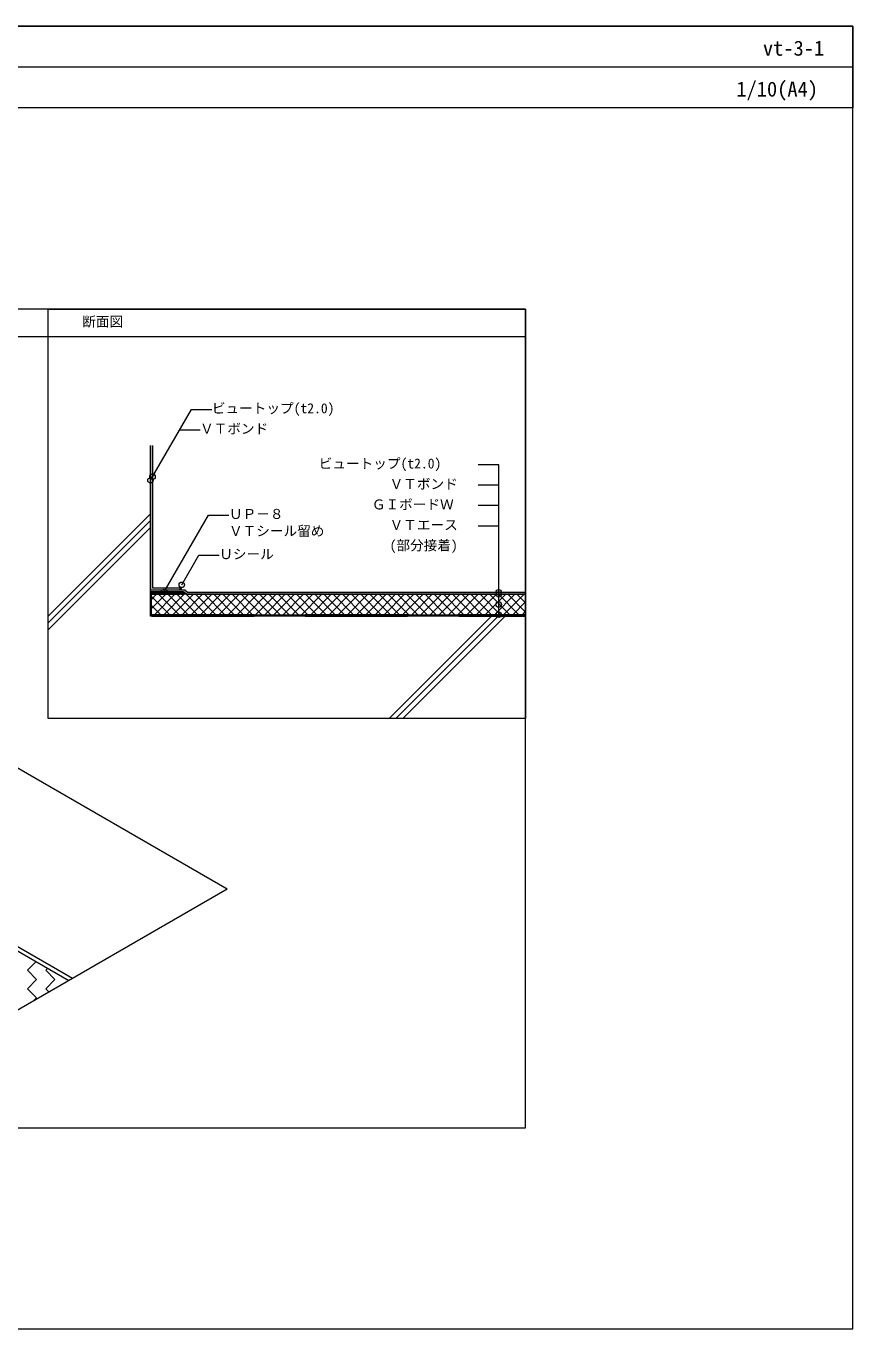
# Model space of a CAD drawing. Units: millimetres, scale not verified. Extents: x -1380 to 1380, y -955 to 955.
# Drawn here: x 168 to 1380, y -955 to 955 of the extents above; entities that cross this region are included whole.
import ezdxf
from ezdxf.enums import TextEntityAlignment as Align

# ---------------------------------------------------------------- set-up
doc = ezdxf.new("R2010")
doc.units = ezdxf.units.MM
doc.header["$LTSCALE"] = 3
for name, color, linetype, lineweight in [('0-0_0', 7, 'Continuous', 9), ('0-1_WAKU', 7, 'Continuous', 18), ('0-3_KUTAI', 3, 'Continuous', 18), ('0-4_BOUSUI', 1, 'Continuous', 18), ('0-5_MOJI', 7, 'Continuous', 18), ('0-6_HATCH', 9, 'Continuous', 18), ('0-8_KANAMONO', 4, 'Continuous', 18)]:
    doc.layers.add(name, color=color, linetype=linetype, lineweight=lineweight)
doc.styles.add('ＭＳ ゴシック', font='')
doc.styles.get('ＭＳ ゴシック').set_extended_font_data('MS Gothic')

msp = doc.modelspace()

# ---------------------------------------------------------------- linework, layer by layer
at = {"layer": '0-0_0', "lineweight": 18}
for p, q in [((-1380, 895), (1380, 895)), ((-900, 500), (900, 500))]:
    msp.add_line(p, q, dxfattribs=at)
at = {"layer": '0-0_0'}
for p in [(-57.18, -10), (-57.18, -610)]:
    msp.add_line(p, (462.436, -310), dxfattribs=at)
at = {"layer": '0-0_0', "lineweight": 18}
msp.add_lwpolyline([(-900, -660), (900, -660), (900, 540), (-900, 540)], close=True, dxfattribs=at)
at = {"layer": '0-1_WAKU'}
for points in [[(1380, 835), (-1380, 835), (-1380, 955), (1380, 955)], [(-1380, -955), (1380, -955), (1380, 955), (-1380, 955)], [(200, 540), (900, 540), (900, -60), (200, -60)]]:
    msp.add_lwpolyline(points, close=True, dxfattribs=at)
at = {"layer": '0-3_KUTAI'}
msp.add_lwpolyline([(900, 90), (350, 90), (350, 340)], dxfattribs=at)
at = {"layer": '0-4_BOUSUI'}
for p, q in [((393, 131.5), (393, 128.5)), ((393, 128.5), (396, 128.5))]:
    msp.add_line(p, q, dxfattribs=at)
for points in [[(350, 340), (350, 128.5), (393, 128.5)], [(353, 340), (353, 131.5), (393, 131.5)], [(350, 128.5), (400.377, 128.5), (404.377, 125), (900, 125)], [(350, 125.5), (399.25, 125.5), (403.25, 122), (900, 122)], [(900, 122), (351.1, 122), (351.1, 92), (900, 92)], [(727, 92), (577, 92), (577, 90), (727, 90)], [(900, 92), (802, 92), (802, 90), (900, 90)], [(-341.409, -100.9), (-254.807, -150.9), (-244.414, -163.9), (235.537, -441)], [(-341.409, -106.9), (-254.807, -156.9), (-254.807, -163.9), (230.341, -444)]]:
    msp.add_lwpolyline(points, dxfattribs=at)
for points in [[(352.675, 122), (393.675, 122), (393.675, 124.4), (352.675, 124.4)], [(352, 90), (502, 90), (502, 92), (352, 92)]]:
    msp.add_lwpolyline(points, close=True, dxfattribs=at)
msp.add_arc((393, 128.5), 3, 0, 90, dxfattribs=at)
at = {"layer": '0-5_MOJI'}
for p, q in [((392.679, 362.972), (422.679, 362.972)), ((860.571, 312), (830.571, 312)), ((860.571, 92), (860.571, 312)), ((860.571, 282), (830.571, 282)), ((860.571, 252), (830.571, 252)), ((370.11, 125.5), (435.11, 238.083)), ((435.11, 238.083), (465.11, 238.083)), ((860.571, 222), (830.571, 222)), ((395.879, 135.864), (420.879, 179.165)), ((420.879, 179.165), (450.879, 179.165))]:
    msp.add_line(p, q, dxfattribs=at)
msp.add_lwpolyline([(350, 289.049), (410, 392.972), (440, 392.972)], dxfattribs=at)
for centre in [(350, 289.049), (353, 294.245), (395.879, 135.864), (370.125, 125.5), (860.571, 125), (860.571, 122), (860.571, 107), (860.571, 92)]:
    msp.add_circle(centre, 4, dxfattribs=at)
at = {"layer": '0-6_HATCH'}
for p, q in [((200, 90), (350, 240)), ((200, 80), (350, 230)), ((200, 70), (350, 220)), ((351.1, 114.076), (359.023, 122)), ((351.1, 100.606), (372.494, 122)), ((378.477, 92), (351.1, 119.377)), ((352.735, 122), (352.675, 122.06)), ((353.432, 122), (355.832, 124.4)), ((357.225, 122), (354.825, 124.4)), ((355.964, 92), (385.964, 122)), ((357.922, 122), (360.322, 124.4)), ((361.716, 122), (359.316, 124.4)), ((391.948, 92), (361.948, 122)), ((362.412, 122), (364.812, 124.4)), ((366.206, 122), (363.806, 124.4)), ((366.902, 122), (369.302, 124.4)), ((370.696, 122), (368.296, 124.4)), ((369.435, 92), (399.435, 122)), ((371.392, 122), (373.792, 124.4)), ((375.186, 122), (372.786, 124.4)), ((405.418, 92), (375.418, 122)), ((375.883, 122), (378.283, 124.4)), ((379.676, 122), (377.276, 124.4)), ((380.373, 122), (382.773, 124.4)), ((384.166, 122), (381.766, 124.4)), ((382.905, 92), (412.905, 122)), ((384.863, 122), (387.263, 124.4)), ((388.656, 122), (386.256, 124.4)), ((418.889, 92), (388.889, 122)), ((389.353, 122), (391.753, 124.4)), ((393.146, 122), (390.746, 124.4)), ((393, 130.689), (393.722, 131.412)), ((393, 129.791), (394.375, 131.166)), ((395.333, 128.5), (393, 130.833)), ((393, 128.893), (394.915, 130.809)), ((394.435, 128.5), (393, 129.935)), ((393.537, 128.5), (393, 129.037)), ((395.99, 128.741), (393.241, 131.49)), ((393.505, 128.5), (395.359, 130.354)), ((394.403, 128.5), (395.703, 129.801)), ((395.552, 130.077), (394.577, 131.052)), ((395.301, 128.5), (395.933, 129.132)), ((396.375, 92), (426.375, 122)), ((432.359, 92), (402.359, 122)), ((409.846, 92), (439.846, 122)), ((445.829, 92), (415.829, 122)), ((423.316, 92), (453.316, 122)), ((459.3, 92), (429.3, 122)), ((436.787, 92), (466.787, 122)), ((472.77, 92), (442.77, 122)), ((450.257, 92), (480.257, 122)), ((486.24, 92), (456.24, 122)), ((463.727, 92), (493.727, 122)), ((499.711, 92), (469.711, 122)), ((477.198, 92), (507.198, 122)), ((513.181, 92), (483.181, 122)), ((490.668, 92), (520.668, 122)), ((526.652, 92), (496.652, 122)), ((504.138, 92), (534.138, 122)), ((540.122, 92), (510.122, 122)), ((517.609, 92), (547.609, 122)), ((553.592, 92), (523.592, 122)), ((531.079, 92), (561.079, 122)), ((567.063, 92), (537.063, 122)), ((544.55, 92), (574.55, 122)), ((580.533, 92), (550.533, 122)), ((558.02, 92), (588.02, 122)), ((594.004, 92), (564.004, 122)), ((571.49, 92), (601.49, 122)), ((607.474, 92), (577.474, 122)), ((584.961, 92), (614.961, 122)), ((620.944, 92), (590.944, 122)), ((598.431, 92), (628.431, 122)), ((634.415, 92), (604.415, 122)), ((611.902, 92), (641.902, 122)), ((647.885, 92), (617.885, 122)), ((625.372, 92), (655.372, 122)), ((661.355, 92), (631.355, 122)), ((638.842, 92), (668.842, 122)), ((674.826, 92), (644.826, 122)), ((652.313, 92), (682.313, 122)), ((688.296, 92), (658.296, 122)), ((665.783, 92), (695.783, 122)), ((701.767, 92), (671.767, 122)), ((679.253, 92), (709.253, 122)), ((715.237, 92), (685.237, 122)), ((692.724, 92), (722.724, 122)), ((728.707, 92), (698.707, 122)), ((706.194, 92), (736.194, 122)), ((742.178, 92), (712.178, 122)), ((719.665, 92), (749.665, 122)), ((755.648, 92), (725.648, 122)), ((733.135, 92), (763.135, 122)), ((769.119, 92), (739.119, 122)), ((746.605, 92), (776.605, 122)), ((782.589, 92), (752.589, 122)), ((760.076, 92), (790.076, 122)), ((796.059, 92), (766.059, 122)), ((773.546, 92), (803.546, 122)), ((809.53, 92), (779.53, 122)), ((787.017, 92), (817.017, 122)), ((823, 92), (793, 122)), ((800.487, 92), (830.487, 122)), ((836.47, 92), (806.47, 122)), ((813.957, 92), (843.957, 122)), ((849.941, 92), (819.941, 122)), ((827.428, 92), (857.428, 122)), ((863.411, 92), (833.411, 122)), ((840.898, 92), (870.898, 122)), ((876.882, 92), (846.882, 122)), ((854.368, 92), (884.368, 122)), ((890.352, 92), (860.352, 122)), ((867.839, 92), (897.839, 122)), ((900, 95.822), (873.822, 122)), ((900, 109.293), (887.293, 122)), ((365.007, 92), (351.1, 105.907)), ((881.309, 92), (900, 110.691)), ((894.78, 92), (900, 97.22)), ((351.537, 92), (351.1, 92.437)), ((700, -60), (850, 90)), ((710, -60), (860, 90)), ((720, -60), (870, 90)), ((169.505, -429.244), (182.418, -416.332)), ((182.976, -442.714), (169.505, -429.244)), ((196.446, -429.244), (199.497, -426.193)), ((209.916, -442.714), (196.446, -429.244)), ((169.505, -456.185), (182.976, -442.714)), ((182.976, -469.655), (169.505, -456.185)), ((196.446, -456.185), (209.916, -442.714)), ((201.128, -460.866), (196.446, -456.185)), ((178.974, -473.656), (182.976, -469.655))]:
    msp.add_line(p, q, dxfattribs=at)
at = {"layer": '0-8_KANAMONO'}
msp.add_line((398.25, 125.5), (351, 125.5), dxfattribs=at)
for points in [[(350, 124.5), (350, 110.5), (351.1, 110.5), (351.1, 124.4), (398.25, 124.4)], [(398.25, 123.1), (395, 123.1), (395, 122), (398.25, 122)]]:
    msp.add_lwpolyline(points, dxfattribs=at)
for centre, radius, start, end in [((351, 124.5), 1, 90, 180), ((398.25, 123.75), 1.75, 270, 90), ((398.25, 123.75), 0.65, 270, 90)]:
    msp.add_arc(centre, radius, start, end, dxfattribs=at)

# ---------------------------------------------------------------- texts
at = {"layer": '0-1_WAKU', "style": 'ＭＳ ゴシック'}
for s, p in [('vt-3-1', (1248.046, 905)), ('1/10(A4)', (1209.061, 845))]:
    msp.add_text(s, height=21.99, dxfattribs=at).set_placement(p, align=Align.BOTTOM_LEFT)
at = {"layer": '0-5_MOJI', "style": 'ＭＳ ゴシック'}
for s, p in [('断面図', (250, 510)), ('ビュートップ(t2.0)', (440, 382.972)), ('ＶＴボンド', (422.679, 352.972)), ('ビュートップ(t2.0)', (596.663, 302)), ('ＶＴボンド', (700.622, 272)), ('ＧＩボードＷ', (674.632, 242)), ('ＵＰ－８', (465.11, 228.083)), ('ＶＴエース', (700.622, 212)), ('ＶＴシール留め', (465.11, 203.083)), ('(部分接着)', (700.622, 182)), ('Ｕシール', (450.879, 169.165))]:
    msp.add_text(s, height=14.66, dxfattribs=at).set_placement(p, align=Align.BOTTOM_LEFT)

doc.saveas('drawing.dxf')
